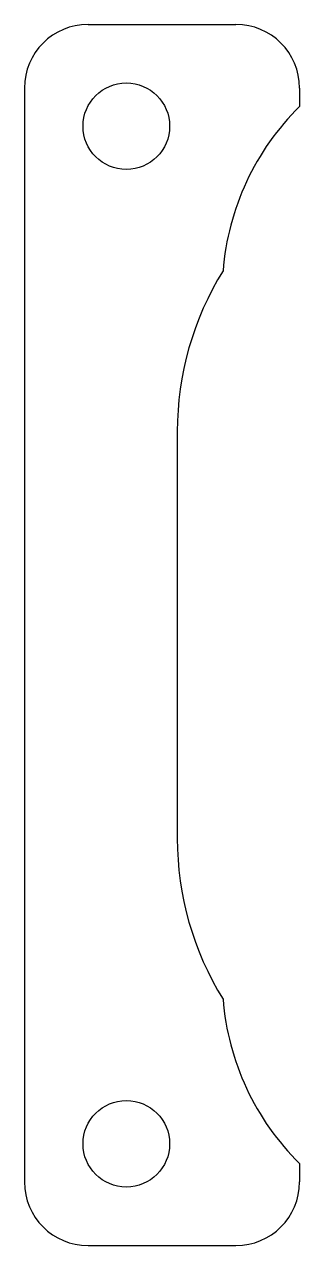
# Model space of a CAD drawing. Header units: millimetres. Extents: x 0 to 10.8, y 0 to 48.
import ezdxf

# ---------------------------------------------------------------- set-up
doc = ezdxf.new("R2010")
doc.units = ezdxf.units.MM

msp = doc.modelspace()

# ---------------------------------------------------------------- linework, layer by layer
for p, q in [((2.5, 48), (8.3, 48)), ((0, 45.5), (0, 2.5)), ((10.8, 45.5), (10.8, 44.777)), ((6, 32), (6, 16)), ((10.8, 3.223), (10.8, 2.5)), ((2.5, 0), (8.3, 0))]:
    msp.add_line(p, q)
for centre in [(4, 44), (4, 4)]:
    msp.add_circle(centre, 1.7)
for centre, radius, start, end in [((2.5, 45.5), 2.5, 90, 180), ((8.3, 45.5), 2.5, 0, 90), ((18, 37.5), 10.237, -225.3031, -184.5647), ((18, 32), 12, -211.7506, -180), ((18, 16), 12, -180, -148.2494), ((18, 10.5), 10.237, -175.4353, -134.6969), ((2.5, 2.5), 2.5, -180, -90), ((8.3, 2.5), 2.5, -90, 0)]:
    msp.add_arc(centre, radius, start, end)

doc.saveas('drawing.dxf')
